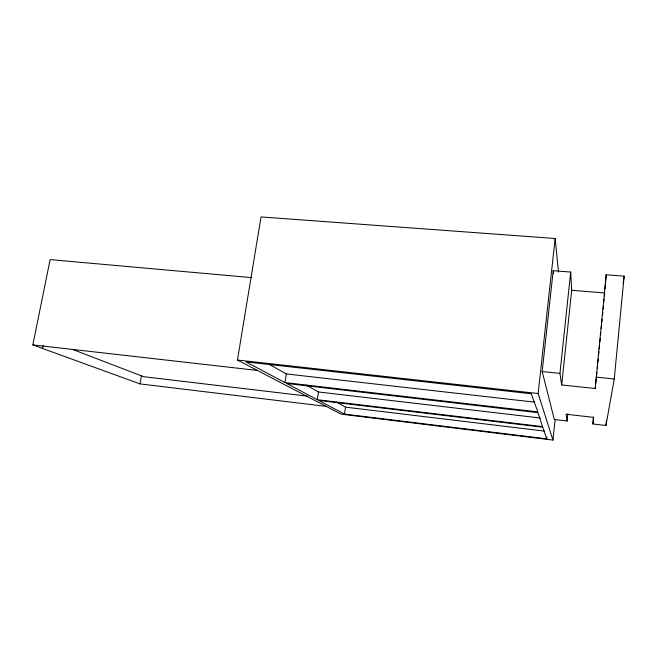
<?xml version="1.0" encoding="UTF-8"?>
<svg xmlns="http://www.w3.org/2000/svg" width="657" height="657" viewBox="0 0 657 657"><rect width="100%" height="100%" fill="white"/><g stroke="black" fill="none" stroke-linecap="round" stroke-linejoin="round"><path stroke-width="0.99" d="M595.234 388.509L606.173 274.774L624.15 276.145L614.246 378.982L605.968 425.481L592.926 423.979L593.361 417.359L566.088 414.206L567.114 421.006L554.336 419.536L542.173 371.558L553.21 270.725L570.703 272.064L571.689 290.279L561.686 384.953L595.234 388.509L595.538 385.454M605.064 288.916L606.173 274.774M605.968 425.481L606.46 420.381M595.743 383.425L596.244 378.342M596.548 375.295L596.852 372.24M597.262 368.175L597.566 365.128M597.862 362.081L598.166 359.026M598.576 354.961L598.88 351.914M599.184 348.867L599.488 345.812M599.89 341.747L600.194 338.7M600.498 335.645L600.802 332.598M601.204 328.533L601.508 325.486M601.812 322.431L602.116 319.384M602.518 315.319L602.822 312.272M603.126 309.217L603.43 306.17M603.832 302.105L604.136 299.058M604.44 296.003L604.744 292.956L571.689 290.279M592.926 423.979L593.632 416.867M567.114 421.006L567.845 413.943M561.686 384.953L559.945 373.39L570.703 272.064M558.475 271.998L555.149 238.499L261.026 216.933L237.448 360.028L341.09 414.148L552.948 440.067L555.116 419.659M546.723 438.827L542.756 427.222L318.694 400.442L344.506 414.115L546.723 438.827L546.92 436.987M552.948 440.067L538.14 393.535L555.149 238.499M344.506 414.115L345.508 407.143L336.655 402.174M623.115 283.233L624.15 276.145M317.331 399.719L286.682 383.483L537.952 412.662L542.551 426.607L317.331 399.719L318.481 391.974L306.302 385.142M284.966 382.579L245.94 361.9L531.217 393.765L537.845 411.89L284.966 382.579L286.312 373.932L269.567 364.536M326.25 406.396L139.966 383.893L141.419 375.903M42.582 348.465L43.181 345.475M139.966 383.893L32.85 344.925L50.113 259.605L251.639 277.624M542.173 371.558L559.945 373.39M595.973 377.102L614.246 378.982M237.448 360.028L538.14 393.535M32.85 344.925L257.355 370.425M286.312 373.932L534.782 402.166M318.481 391.974L540.383 418.016M307.821 396.187L143.596 376.683L72.262 349.302M345.508 407.143L544.464 431.099M553.21 270.725L553.572 273.788"/></g></svg>
